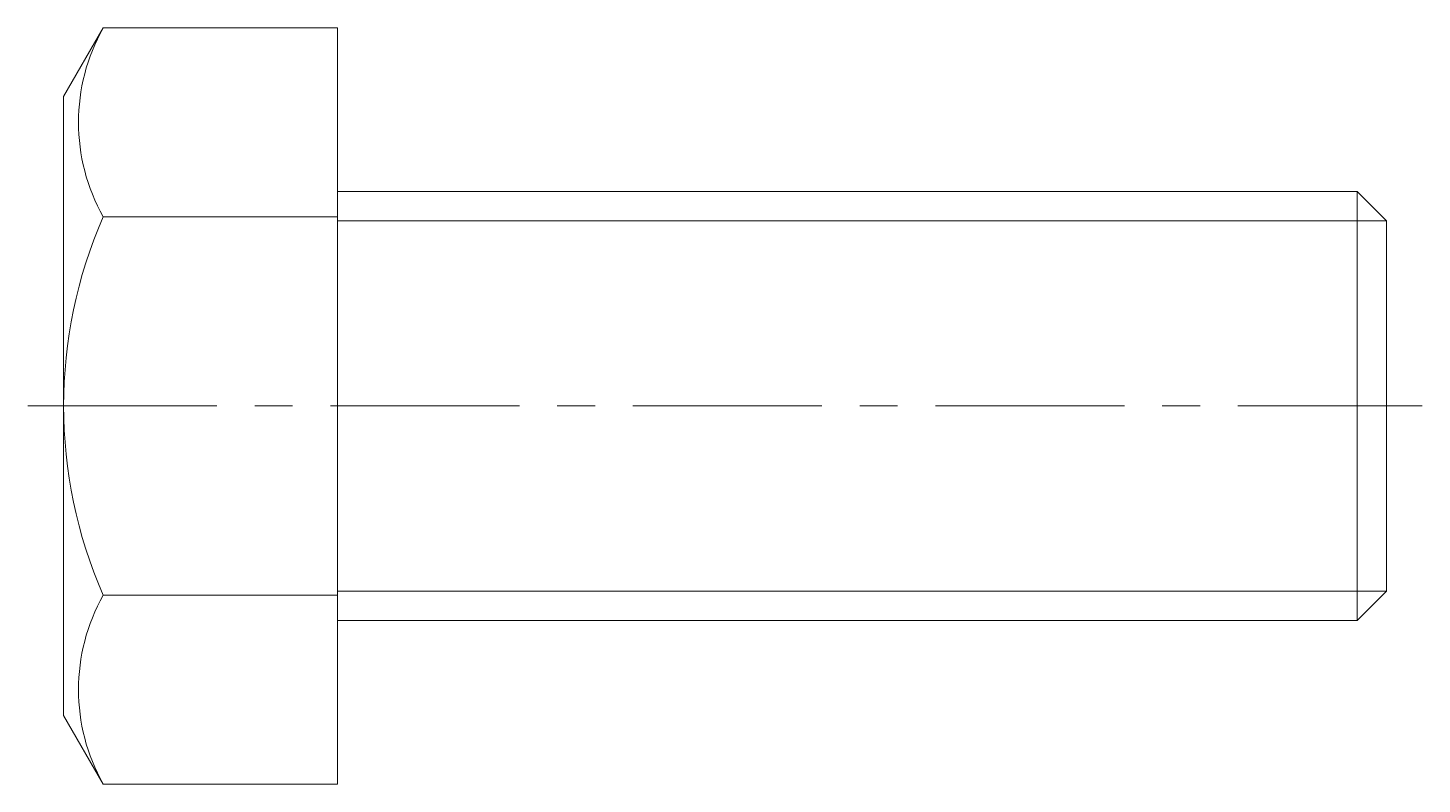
# Model space of a CAD drawing. Header units: millimetres. Extents: x -26 to 91, y -32 to 32.
import ezdxf

# ---------------------------------------------------------------- set-up
doc = ezdxf.new("R2010")
doc.units = ezdxf.units.MM
doc.header["$LTSCALE"] = 0.5
doc.linetypes.add('CENTER', pattern=[50.8, 31.75, -6.35, 6.35, -6.35])
doc.layers.get('0').update_dxf_attribs({"color": 9, "lineweight": 15})

msp = doc.modelspace()

# ---------------------------------------------------------------- linework, layer by layer
at = {"ltscale": 0.5}
for p, q in [((-19.68, 31.75), (-23, 26)), ((0, 31.75), (-19.68, 31.75)), ((0, 31.75), (0, -31.75)), ((-23, 26), (-23, -26)), ((0, 18), (85.62, 18)), ((88.07, 15.55), (85.62, 18)), ((85.62, -18), (85.62, 18)), ((0, 15.88), (-19.68, 15.88)), ((88.07, -15.55), (88.07, 15.55)), ((0, -15.88), (-19.68, -15.88)), ((88.07, -15.55), (85.62, -18)), ((0, -18), (85.62, -18)), ((-19.68, -31.75), (-23, -26)), ((0, -31.75), (-19.68, -31.75))]:
    msp.add_line(p, q, dxfattribs=at)
at = {"color": 5, "ltscale": 0.5}
for p, q in [((0, 15.55), (88.07, 15.55)), ((0, -15.55), (88.07, -15.55))]:
    msp.add_line(p, q, dxfattribs=at)
at = {"color": 1, "linetype": 'CENTER'}
msp.add_line((-26, 0), (91.07, 0), dxfattribs=at)
at = {"ltscale": 0.5}
for centre, radius, start, end in [((-5.56, 23.82), 16.19, 150.6464, 209.3536), ((16.6, 0), 39.6, 156.3632, 203.6368), ((-5.56, -23.82), 16.19, 150.6464, 209.3536)]:
    msp.add_arc(centre, radius, start, end, dxfattribs=at)

doc.saveas('drawing.dxf')
